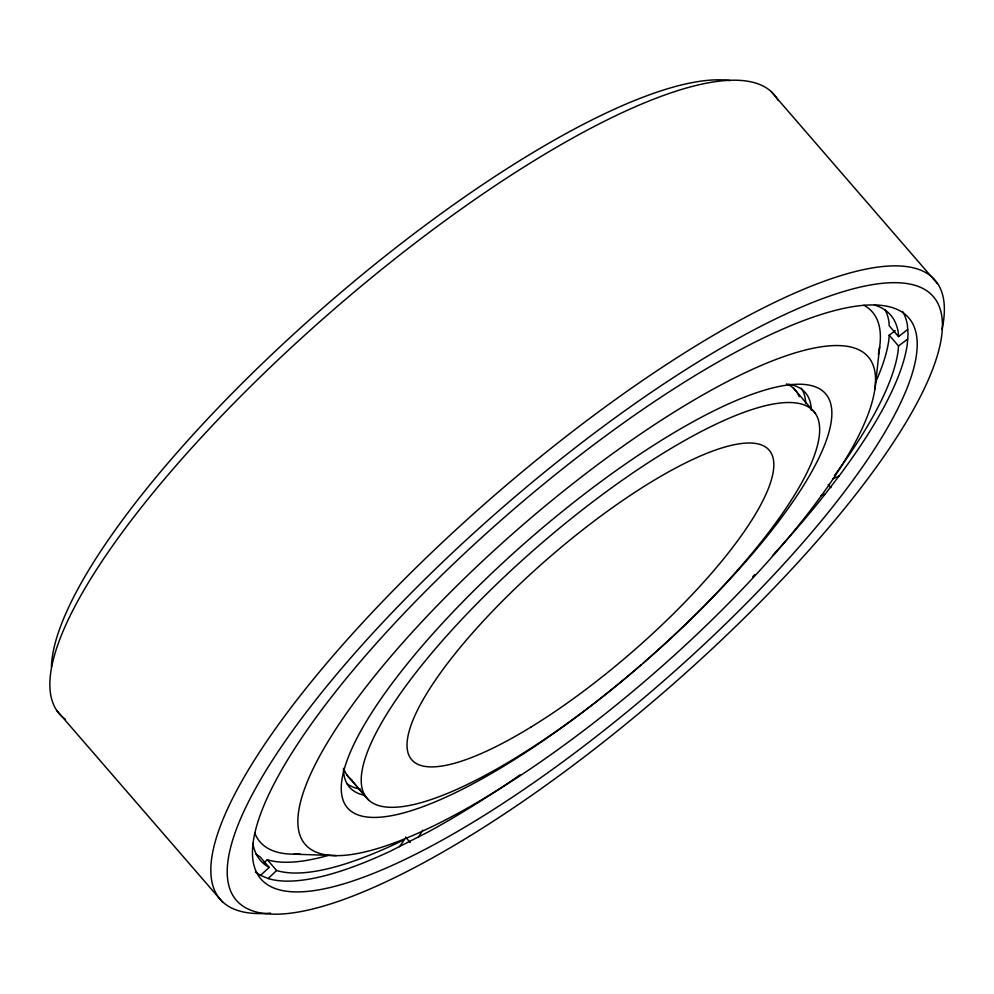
<?xml version="1.0" encoding="UTF-8"?>
<svg xmlns="http://www.w3.org/2000/svg" width="994" height="994" viewBox="0 0 994 994"><rect width="100%" height="100%" fill="white"/><g stroke="black" fill="none" stroke-linecap="round" stroke-linejoin="round"><path stroke-width="1.49" d="M895.246 330.654L889.183 335.189L888.822 340.134A416.71 110.819 -40.9 0 1 875.478 382.442M889.183 335.189L898.501 345.962L898.141 350.907A416.71 110.819 -40.9 0 1 834.488 475.492M875.006 389.027L879.665 346.856M418.424 837.097L422.761 830.226M399.613 846.652L404.471 839.52L395.488 843.894A416.71 110.819 -40.9 0 1 276.63 870.495L268.156 878.522L260.515 875.354A428.526 113.962 -40.9 0 1 255.383 871.924M772.425 555.733A428.526 113.962 -40.9 0 0 825.182 494.08L839.011 476.101A428.526 113.962 -40.9 0 0 907.298 344.197L908.044 334.021L907.36 324.926A428.526 113.962 -40.9 0 0 902.564 311.433M263.944 862.916L267.311 859.735A416.71 110.819 -40.9 0 0 328.455 855.362M260.515 875.354L269.212 867.414A416.71 110.819 -40.9 0 1 252.874 843.322M884.958 309.556A416.71 110.819 -40.9 0 1 888.884 321.41L889.22 325.821L898.539 336.593L907.696 329.474M898.501 345.962L907.671 339.103M832.96 478.673L839.011 476.101M821.056 495.633L825.182 494.08M293.913 854.169L336.283 855.598M771.133 91.597L937.367 283.601M793.398 388.132L815.428 413.541A295.541 78.601 -40.9 0 1 516.408 757.403A295.541 78.601 -40.9 0 1 439.522 644A295.541 78.601 -40.9 0 1 815.428 413.541M828.201 484.389L830.996 487.619M405.552 837.085L410.211 842.477M350.223 778.749L368.861 800.294M346.831 774.885L365.481 796.418M267.311 859.735L276.63 870.495M269.212 867.414L259.881 856.642A416.71 110.819 -40.9 0 1 256.067 854.219M56.633 710.399L222.867 902.403M898.539 336.593L898.203 332.182A416.71 110.819 -40.9 0 0 874.447 304.996M754.781 574.557A428.526 113.962 -40.9 0 1 752.731 576.694M520.235 774.811A428.526 113.962 -40.9 0 1 428.016 832.053L390.381 851.162A428.526 113.962 -40.9 0 1 268.156 878.522M788.664 384.206A301.443 80.166 -40.9 0 1 811.29 410.075M364.835 795.362A301.443 80.166 -40.9 0 1 343.502 768.387M801.288 388.169A301.443 80.166 -40.9 0 1 805.687 403.614M360.549 789.137A301.443 80.166 -40.9 0 1 346.807 783.508M863.861 305.245A404.881 107.675 -40.9 0 1 878.348 354.336M299.952 853.995A404.881 107.675 -40.9 0 1 254.688 832.823M640.956 664.961A316.229 84.092 -40.9 0 1 352.149 748.06A316.229 84.092 -40.9 0 1 765.802 389.797A316.229 84.092 -40.9 0 1 643.193 663.023M65.331 719.196A472.858 125.753 -40.9 0 1 331.884 311.11A472.858 125.753 -40.9 0 1 778.016 100.158M51.427 667.16A461.042 122.61 -40.9 0 1 329.871 301.94A461.042 122.61 -40.9 0 1 730.217 80.576M270.554 913.113A472.858 125.753 -40.9 0 1 492.042 497.472A472.858 125.753 -40.9 0 1 942.063 329.275M786.552 383.895A295.541 78.601 -40.9 0 1 799.201 396.693M352.274 780.377A295.541 78.601 -40.9 0 1 344.421 770.188M477.493 819.528A428.526 113.962 -40.9 0 0 911.076 320.938A428.526 113.962 -40.9 0 0 366.016 655.096A428.526 113.962 -40.9 0 0 477.493 819.528M531.218 726.925A236.435 62.87 -40.9 0 0 770.437 451.835A236.435 62.87 -40.9 0 0 469.715 636.197A236.435 62.87 -40.9 0 0 531.218 726.925M469.354 836.302A461.042 122.61 -40.9 0 0 935.814 299.877A461.042 122.61 -40.9 0 0 349.416 659.382A461.042 122.61 -40.9 0 0 469.354 836.302M493.434 792.727A372.377 99.027 -40.9 0 0 870.197 359.455A372.377 99.027 -40.9 0 0 396.556 649.84A372.377 99.027 -40.9 0 0 493.434 792.727"/></g></svg>
